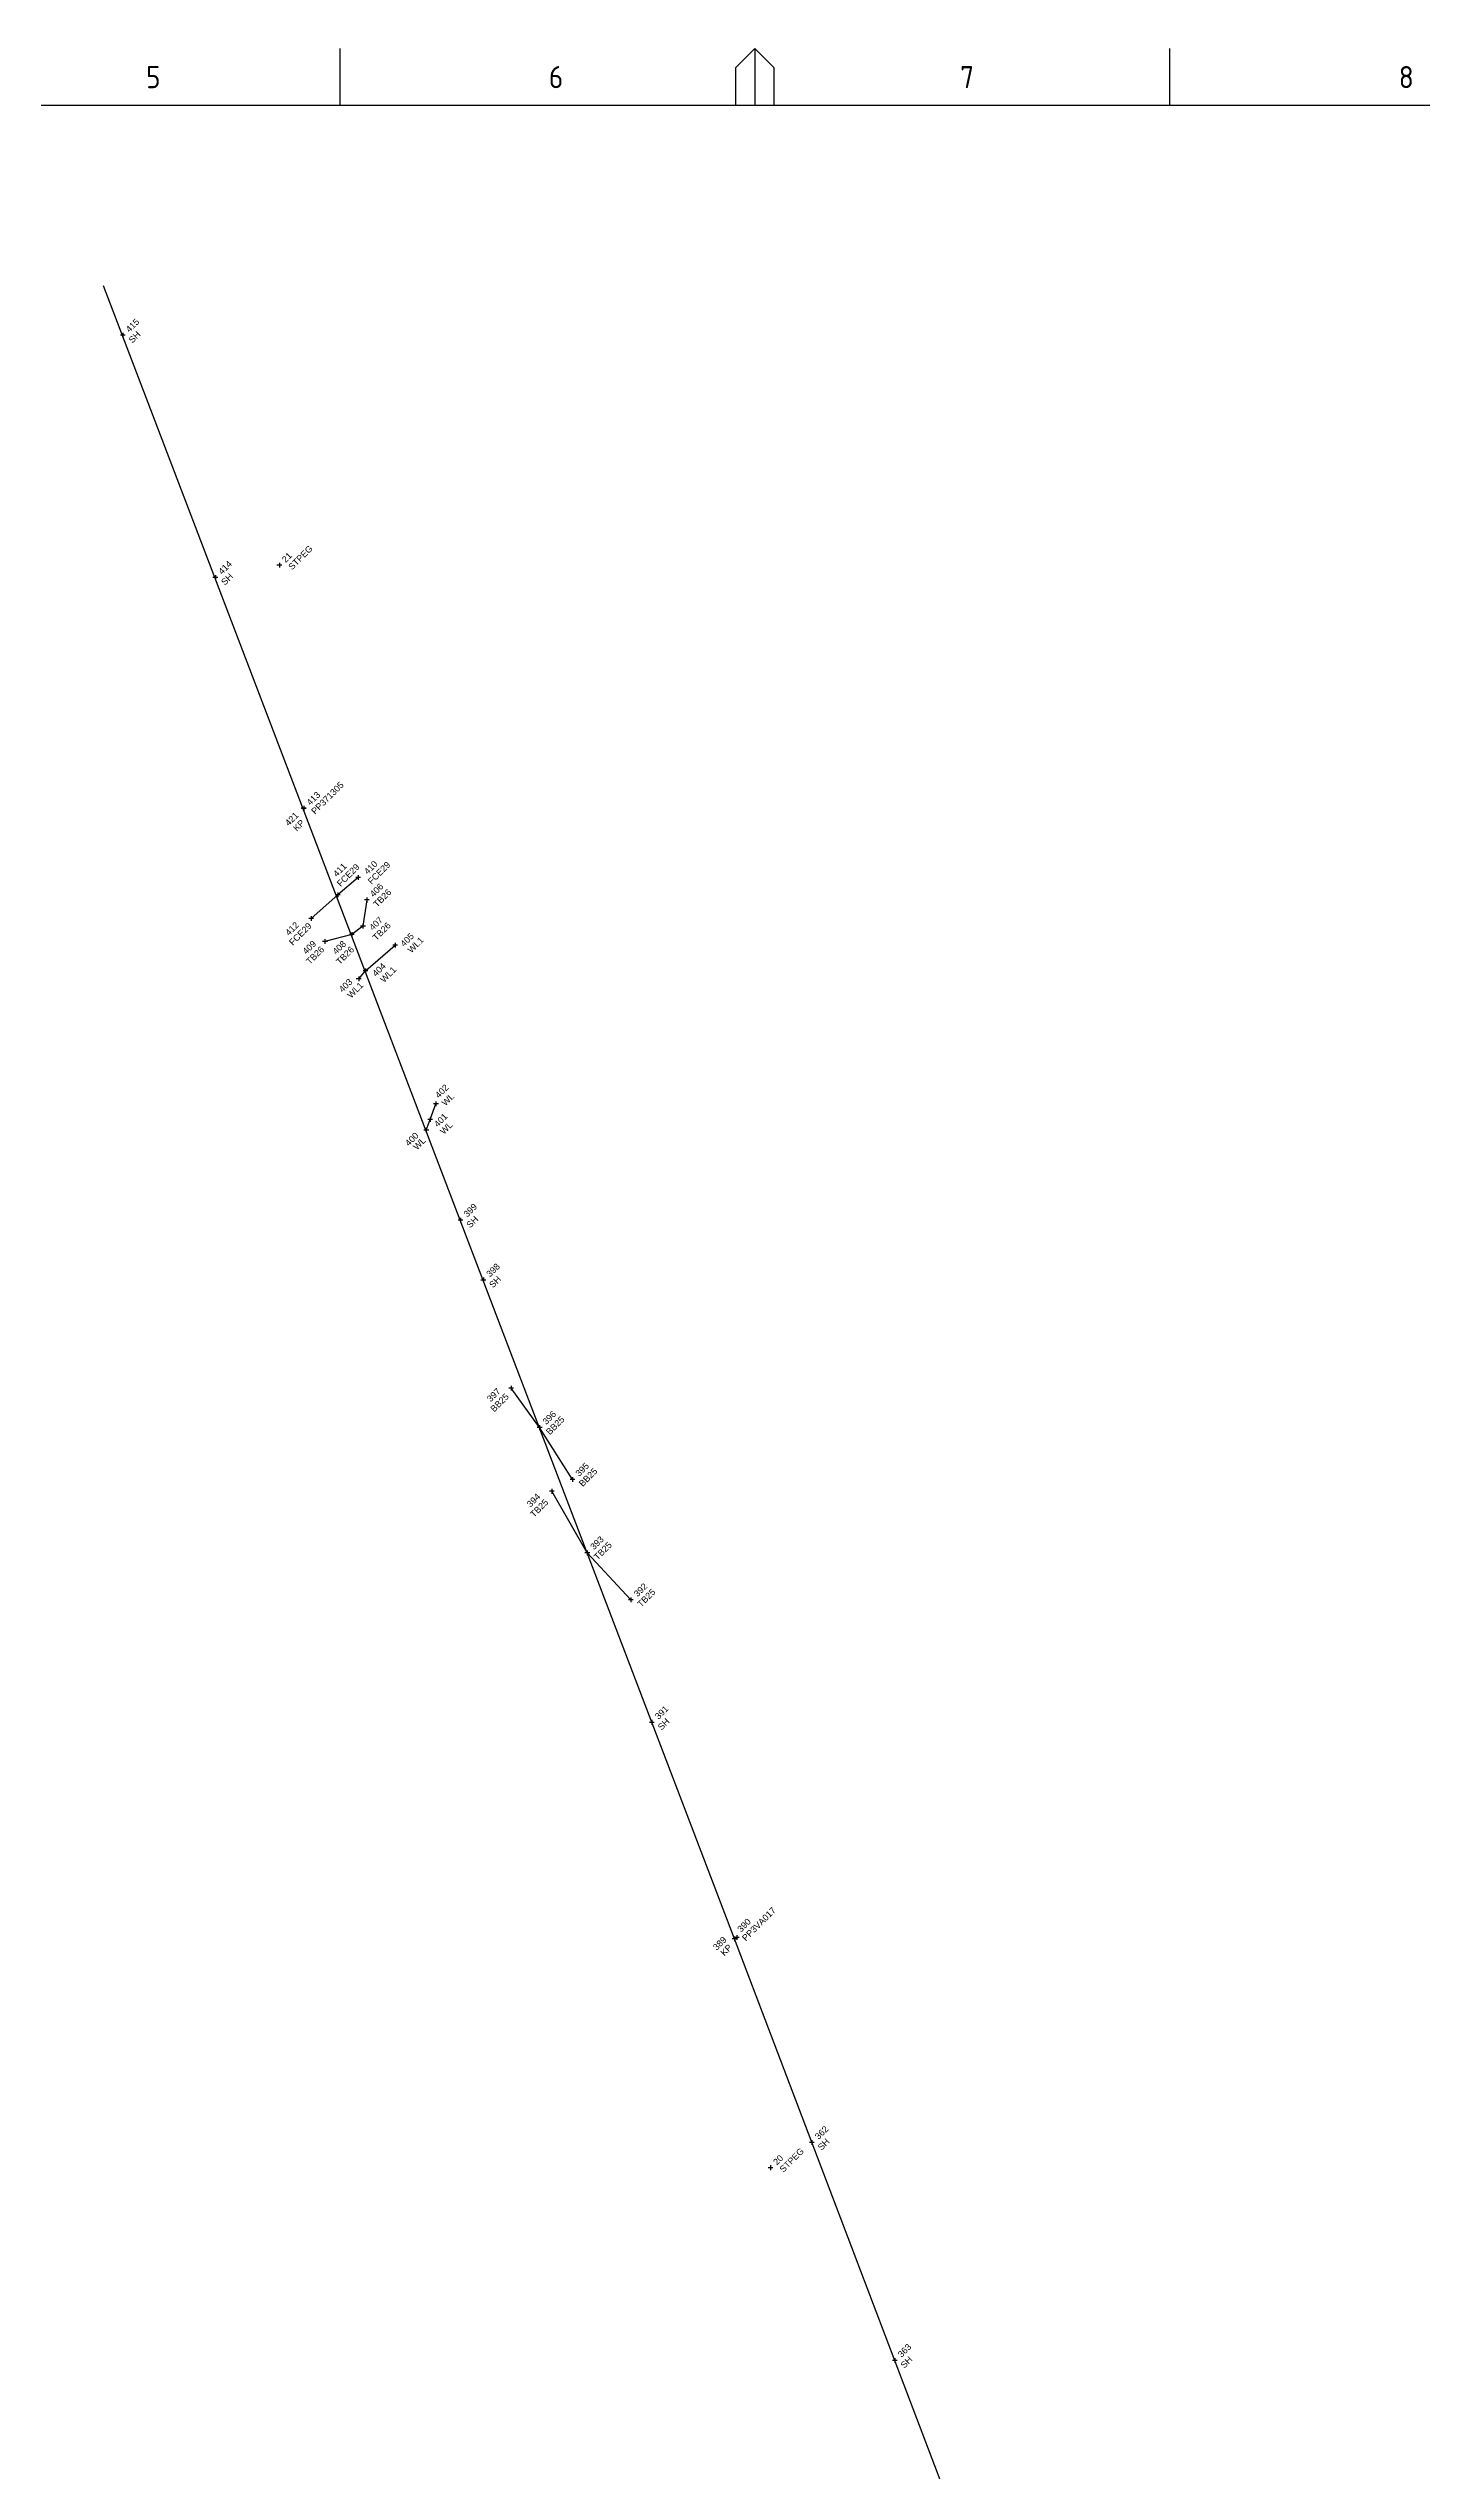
# Paper-space layout 'Survey' of a CAD drawing. Header units: metres, sheet in millimetres. Extents: x -21 to 813, y -3 to 583.
# Drawn here: x 284.5 to 501.6, y 200.6 to 583.4 of the extents above; entities that cross this region are included whole.
import ezdxf
from ezdxf.enums import TextEntityAlignment as Align

# ---------------------------------------------------------------- set-up
doc = ezdxf.new("R2010")
doc.units = ezdxf.units.M
doc.layers.get('0').update_dxf_attribs({"color": 6})
doc.layers.add('Notes', color=7, linetype='Continuous')
doc.layers.add('SupportsUG_SP_EXT', color=7, linetype='Continuous')
doc.layers.get('0').freeze()
doc.styles.add('ARIAL', font='arial.ttf', dxfattribs={"height": 2})
doc.styles.add('iecISOCP', font='isocp.shx')
doc.styles.get("Standard").update_dxf_attribs({"font": 'arial.ttf'})

# ---------------------------------------------------------------- blocks, each defined once
blk = doc.blocks.new('A1_FRAME_TITLE')
at = {"layer": 'Notes', "linetype": 'Continuous'}
for p, q in [((351.17, 574.39), (351.17, 583.39)), ((413.68, 580.39), (416.68, 583.39)), ((416.68, 583.39), (416.68, 574.39)), ((416.68, 583.39), (419.68, 580.39)), ((482.19, 574.39), (482.19, 583.39)), ((413.68, 574.39), (413.68, 580.39)), ((419.68, 580.39), (419.68, 574.39))]:
    blk.add_line(p, q, dxfattribs=at)
at = {"layer": 'Notes', "color": 3, "linetype": 'Continuous', "flags": 128}
blk.add_lwpolyline([(824.37, 574.39), (149.5, 574.39)], dxfattribs=at)
blk.add_attdef('DRAFT_NUM', (29.9, 23.29), '', height=2.5, rotation=90)
at = {"layer": 'Notes', "color": 7, "style": 'iecISOCP'}
for s, p in [('5', (320.5, 577.12)), ('6', (384.13, 577.12)), ('7', (449.08, 577.12)), ('8', (518.36, 577.12))]:
    blk.add_text(s, height=3.5, dxfattribs=at).set_placement(p)
at = {"layer": 'Notes', "color": 7, "style": 'iecISOCP', "flags": 8}
blk.add_attdef('VERSION_NO', text='', height=2.5, rotation=90, dxfattribs=at).set_placement((302.04, 43.81), align=Align.MIDDLE_CENTER)
at = {"layer": 'Notes', "color": 7, "style": 'iecISOCP'}
for tag, p in [('CAP_NO', (513.19, 43.46)), ('IE_NUM', (513.05, 37.81)), ('REF_No_1', (335.24, 32.31)), ('REF_1', (362.52, 32.31)), ('HV_SWITCH', (513.46, 32.16)), ('GEN_WO', (441.71, 31.76)), ('REF_No_2', (335.24, 26.31)), ('REF_2', (362.52, 26.31)), ('OH_WO', (441.71, 25.81)), ('UBD_REF', (513.05, 25.83)), ('REF_No_3', (335.24, 20.31)), ('REF_3', (362.52, 20.31)), ('UG_WO', (441.71, 20.05)), ('GIS_MAP_No', (513.05, 20.04)), ('REF_No_4', (335.24, 14.31)), ('REF_4', (362.52, 14.31)), ('SUB_WO', (441.71, 13.81)), ('HV_OP_DIAG', (513.33, 14.2)), ('LGA', (512.95, 7.78))]:
    blk.add_attdef(tag, p, '', height=2.5, dxfattribs=at)
at = {"layer": 'Notes', "style": 'iecISOCP'}
for tag, p in [('T1', (684.37, 39.47)), ('T2', (684.37, 34.35)), ('T3', (684.37, 28.92)), ('T4', (684.37, 23.66)), ('T5', (684.37, 18.23)), ('T6', (684.37, 12.97))]:
    blk.add_attdef(tag, text='', height=3.5, dxfattribs=at).set_placement(p, align=Align.CENTER)
at = {"layer": 'Notes', "color": 7, "style": 'iecISOCP'}
for tag, p in [('scale', (567.76, 33.27)), ('DRAWN', (567.76, 24.93)), ('DATE', (567.76, 16.88)), ('DESIGN', (605.62, 9.15)), ('CHD', (567.76, 8.37))]:
    blk.add_attdef(tag, text='', height=2.5, dxfattribs=at).set_placement(p, align=Align.CENTER)
at = {"layer": 'Notes', "color": 4, "style": 'iecISOCP'}
blk.add_attdef('NUM', text='', height=7, dxfattribs=at).set_placement((792.37, 20.12), align=Align.MIDDLE_CENTER)
at = {"layer": 'Notes', "color": 1, "style": 'iecISOCP'}
blk.add_attdef('REV', text='', height=5, dxfattribs=at).set_placement((820.05, 17.1), align=Align.CENTER)
at = {"layer": 'Notes', "color": 7, "style": 'iecISOCP'}
for tag, p in [('NS', (790.71, 8.12)), ('SHTS', (805.41, 8.12))]:
    blk.add_attdef(tag, text='', height=2.5, dxfattribs=at).set_placement(p, align=Align.MIDDLE)
at = {"layer": 'Notes', "style": 'iecISOCP'}
blk.add_attdef('ExportID', (9.08, 2.39), '', height=2.5, dxfattribs=at)
at = {"layer": 'Notes', "style": 'iecISOCP', "flags": 1}
for tag, p in [('ProjectType', (14.17, -26.8)), ('ProjectNumber', (23.56, -26.82)), ('DrawingNumber', (35.51, -26.8)), ('ProjectDescription', (47.56, -26.83)), ('ExportDate', (60.28, -26.79)), ('ExportUserName', (69.15, -26.8)), ('DesignerCompanyName', (81.48, -26.79)), ('ExportAreaOfInterest', (97.1, -26.81)), ('GIS_SUCCESS', (112, -26.78)), ('CAD_SUCCESS', (121.79, -26.78)), ('DEPOTCODE', (132.11, -26.88)), ('ExportCategories', (140.08, -26.8)), ('Comments', (154.38, -26.88))]:
    blk.add_attdef(tag, p, '', height=1, dxfattribs=at)

psp = doc.layouts.new('Survey')

# ---------------------------------------------------------------- linework, layer by layer
at = {"layer": 'Notes', "ltscale": 10}
for p, q in [((392.88, 284.77), (293.22, 545.9)), ((466.14, 92.19), (392.88, 284.77))]:
    psp.add_line(p, q, dxfattribs=at)
at = {"layer": 'Notes'}
for p, q in [((296.28, 538.45), (296.28, 537.7)), ((321.02, 502.14), (321.02, 501.39)), ((310.91, 500.21), (310.91, 499.46)), ((324.86, 463.73), (324.86, 462.98)), ((324.88, 463.69), (324.88, 462.94)), ((333.47, 452.82), (333.47, 452.07)), ((330.23, 450.06), (330.23, 449.31)), ((334.83, 448.88), (334.22, 444.72)), ((334.83, 449.25), (334.83, 448.5)), ((326.06, 446.31), (326.06, 445.56)), ((334.22, 444.72), (332.46, 443.4)), ((334.22, 445.1), (334.22, 444.35)), ((332.46, 443.4), (328.22, 442.33)), ((328.22, 442.71), (328.22, 441.96)), ((332.46, 443.78), (332.46, 443.03)), ((334.64, 437.68), (339.31, 441.74)), ((339.31, 442.11), (339.31, 441.36)), ((333.54, 436.43), (334.64, 437.68)), ((333.54, 436.8), (333.54, 436.05)), ((334.64, 438.05), (334.64, 437.3)), ((344.22, 412.51), (344.84, 414.19)), ((344.84, 414.19), (345.75, 416.66)), ((344.84, 414.56), (344.84, 413.81)), ((345.75, 417.03), (345.75, 416.28)), ((344.22, 412.89), (344.22, 412.14)), ((349.64, 398.68), (349.64, 397.93)), ((353.24, 389.22), (353.24, 388.47)), ((357.65, 372.14), (357.65, 371.39)), ((362.12, 365.52), (357.65, 371.77)), ((362.12, 365.9), (362.12, 365.15)), ((367.32, 357.34), (362.12, 365.52)), ((367.32, 357.72), (367.32, 356.97)), ((364.05, 355.84), (364.05, 355.09)), ((369.65, 345.75), (364.05, 355.47)), ((369.65, 346.13), (369.65, 345.38)), ((376.54, 338.32), (369.65, 345.75)), ((376.54, 338.7), (376.54, 337.95)), ((379.86, 319.34), (379.86, 318.59)), ((392.88, 285.14), (392.88, 284.39)), ((393.26, 285.37), (393.26, 284.62)), ((405.12, 252.96), (405.12, 252.21)), ((398.61, 248.99), (398.61, 248.24)), ((418.22, 218.54), (418.22, 217.79))]:
    psp.add_line(p, q, dxfattribs=at)
at = {"layer": 'Notes', "linetype": 'Continuous', "ltscale": 2}
for p, q in [((333.47, 452.45), (330.23, 449.69)), ((330.23, 449.69), (326.06, 445.94))]:
    psp.add_line(p, q, dxfattribs=at)
at = {"layer": 'Notes'}
for points in [[(296.66, 538.08), (296.28, 538.08), (295.91, 538.08)], [(321.39, 501.77), (321.02, 501.77), (320.64, 501.77)], [(311.28, 499.84), (310.91, 499.84), (310.53, 499.84)], [(325.23, 463.36), (324.86, 463.36), (324.48, 463.36)], [(325.26, 463.31), (324.88, 463.31), (324.51, 463.31)], [(333.85, 452.45), (333.47, 452.45), (333.1, 452.45)], [(330.61, 449.69), (330.23, 449.69), (329.86, 449.69)], [(335.21, 448.88), (334.83, 448.88), (334.46, 448.88)], [(326.43, 445.94), (326.06, 445.94), (325.68, 445.94)], [(334.6, 444.72), (334.22, 444.72), (333.85, 444.72)], [(328.6, 442.33), (328.22, 442.33), (327.85, 442.33)], [(332.83, 443.4), (332.46, 443.4), (332.08, 443.4)], [(339.68, 441.74), (339.31, 441.74), (338.93, 441.74)], [(333.91, 436.43), (333.54, 436.43), (333.16, 436.43)], [(335.01, 437.68), (334.64, 437.68), (334.26, 437.68)], [(345.22, 414.19), (344.84, 414.19), (344.47, 414.19)], [(346.13, 416.66), (345.75, 416.66), (345.38, 416.66)], [(344.6, 412.51), (344.22, 412.51), (343.85, 412.51)], [(350.01, 398.3), (349.64, 398.3), (349.26, 398.3)], [(353.61, 388.84), (353.24, 388.84), (352.86, 388.84)], [(358.02, 371.77), (357.65, 371.77), (357.27, 371.77)], [(362.5, 365.52), (362.12, 365.52), (361.75, 365.52)], [(367.69, 357.34), (367.32, 357.34), (366.94, 357.34)], [(364.43, 355.47), (364.05, 355.47), (363.68, 355.47)], [(370.03, 345.75), (369.65, 345.75), (369.28, 345.75)], [(376.91, 338.32), (376.54, 338.32), (376.16, 338.32)], [(380.23, 318.96), (379.86, 318.96), (379.48, 318.96)], [(393.26, 284.77), (392.88, 284.77), (392.51, 284.77)], [(393.64, 284.99), (393.26, 284.99), (392.89, 284.99)], [(405.5, 252.59), (405.12, 252.59), (404.75, 252.59)], [(398.98, 248.61), (398.61, 248.61), (398.23, 248.61)], [(418.59, 218.17), (418.22, 218.17), (417.84, 218.17)]]:
    psp.add_lwpolyline(points, dxfattribs=at)

# ---------------------------------------------------------------- block references
at = {"layer": 'SupportsUG_SP_EXT'}
psp.add_blockref('A1_FRAME_TITLE', (-20.55, 0), dxfattribs=at)

# ---------------------------------------------------------------- texts
at = {"layer": 'Notes', "style": 'ARIAL'}
for s, p in [('415', (297.34, 538.47)), ('SH', (297.8, 536.76)), ('414', (311.97, 500.22)), ('21', (322.01, 502.09)), ('STPEG', (323.03, 500.94)), ('SH', (312.42, 498.52)), ('PP371305', (326.66, 462.33)), ('413', (325.92, 463.74)), ('421', (322.49, 460.5)), ('KP', (323.78, 459.65)), ('411', (330.09, 452.47)), ('FCE29', (330.69, 450.91)), ('410', (334.97, 452.83)), ('FCE29', (335.57, 451.27)), ('406', (335.89, 449.26)), ('TB26', (336.44, 447.65)), ('412', (322.54, 443.17)), ('FCE29', (323.14, 441.61)), ('407', (335.8, 443.98)), ('TB26', (336.35, 442.38)), ('409', (325.28, 440.21)), ('TB26', (325.83, 438.6)), ('408', (330.01, 440.19)), ('TB26', (330.56, 438.58)), ('405', (340.72, 441.42)), ('WL1', (341.87, 440.41)), ('403', (331.01, 434.19)), ('404', (336.29, 436.7)), ('WL1', (337.55, 435.74)), ('WL1', (332.33, 433.27)), ('402', (346.2, 417.51)), ('WL', (347.26, 416.26)), ('401', (346.03, 412.93)), ('WL', (347, 411.76)), ('400', (341.46, 409.91)), ('WL', (342.75, 409.29)), ('399', (350.7, 398.69)), ('SH', (351.15, 396.98)), ('398', (354.3, 389.23)), ('SH', (354.75, 387.52)), ('397', (354.39, 369.51)), ('BB25', (354.94, 367.91)), ('396', (363.18, 365.91)), ('BB25', (363.73, 364.3)), ('395', (368.37, 357.73)), ('BB25', (368.93, 356.12)), ('394', (360.68, 352.87)), ('TB25', (361.23, 351.26)), ('393', (370.71, 346.14)), ('TB25', (371.27, 344.53)), ('392', (377.6, 338.71)), ('TB25', (378.15, 337.1)), ('391', (380.92, 319.35)), ('SH', (381.37, 317.64)), ('390', (393.94, 285.74)), ('PP3VA017', (394.69, 284.33)), ('389', (390.1, 282.87)), ('KP', (391.29, 281.99)), ('362', (406.18, 252.97)), ('SH', (406.64, 251.27)), ('20', (399.6, 248.93)), ('STPEG', (400.62, 247.79)), ('363', (419.28, 218.55)), ('SH', (419.73, 216.85))]:
    psp.add_text(s, height=1, rotation=45, dxfattribs=at).set_placement(p)

doc.saveas('drawing.dxf')
